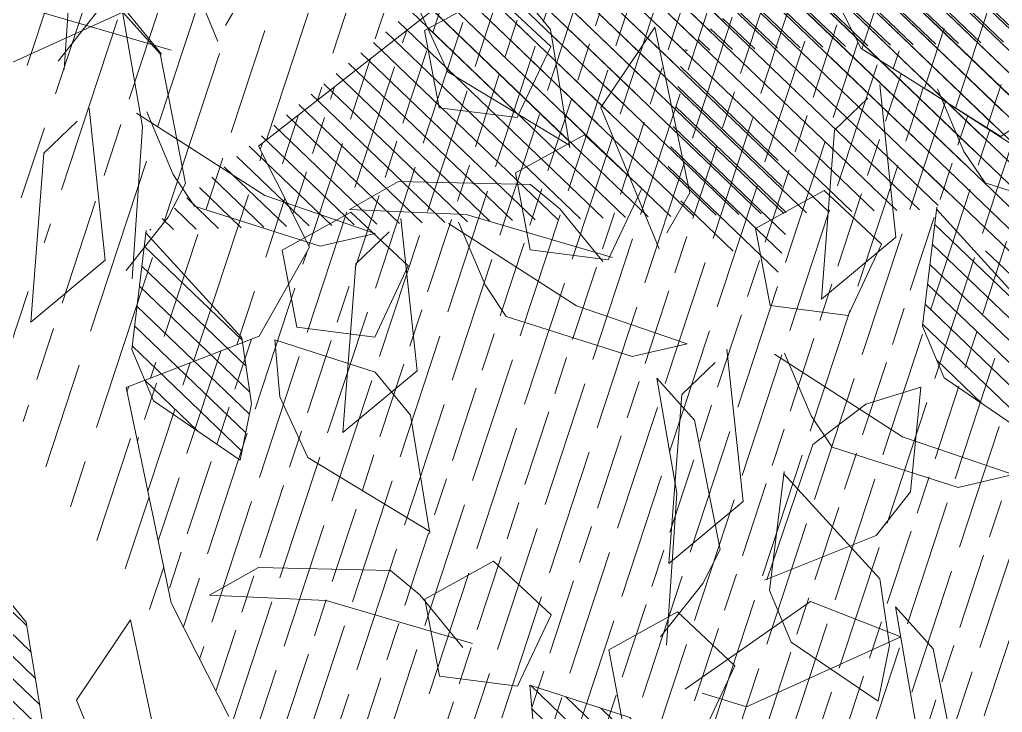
# Model space of a CAD drawing. Header units: millimetres. Extents: x 29001 to 40804, y -8833 to -5892.
# Drawn here: x 29458.98 to 29465.32, y -8323.77 to -8319.3 of the extents above; entities that cross this region are included whole.
import ezdxf

# ---------------------------------------------------------------- set-up
doc = ezdxf.new("R2010")
doc.units = ezdxf.units.MM
doc.layers.get('0').update_dxf_attribs({"lineweight": 0})
for name, color, linetype, lineweight in [('250', 250, 'Continuous', 0), ('251', 251, 'Continuous', 0), ('252', 252, 'Continuous', 0), ('ARBOL', 3, 'Continuous', 0)]:
    doc.layers.add(name, color=color, linetype=linetype, lineweight=lineweight)
pattern_1 = [(44.99999999999999, (-1654799.557440551, 54995.25761950466), (-0.0105615167030975, 0.0105615167030975), [])]
pattern_2 = [(44.99999999999999, (-1654799.279671444, 54994.03391792483), (-0.0105615167030975, 0.0105615167030975), [])]

# ---------------------------------------------------------------- blocks, each defined once
blk = doc.blocks.new('cc')
at = {"color": 66, "linetype": 'Continuous', "true_color": 0x608d07}
for p, q in [((-0.2691987464586418, -1.445103296866364), (-0.5535648144541483, -1.280924470960599)), ((-0.03730673372228921, -1.503155261430948), (-0.3216728017159767, -1.338976435527002)), ((-0.3873443321517698, -1.452722862642986), (-0.5579639729494374, -1.354215567100255)), ((-0.3677060419995541, -1.615722937664032), (-0.6520721099932416, -1.451544111760086)), ((-0.5755606063994492, -1.64737995194082), (-0.8599266743949556, -1.483201126036874)), ((-0.259379601553519, -1.52660333429958), (-0.3446894219541718, -1.477349686527305)), ((0.07204053513487452, -1.642117887951827), (-0.2123255328588129, -1.477939062047881)), ((-0.1358140292650205, -1.673774902226796), (-0.420180097258708, -1.50959607632285)), ((-0.485851627701777, -1.623342503431559), (-0.6564712684994447, -1.524835207888827)), ((-0.04610505055825342, -1.649737453728449), (-0.2167246913559211, -1.551230158183898)), ((-0.4662133375422854, -1.786342578461699), (-0.7505794055359729, -1.622163752557753)), ((-0.3578868971035263, -1.697222975088152), (-0.4431967175041791, -1.647969327315877)), ((-0.0264667604042188, -1.812737528751313), (-0.3108328283997253, -1.648558702847367)), ((-0.6740679019403615, -1.817999592738488), (-0.958433969934049, -1.653820766834542)), ((0.08185968003635935, -1.723617925383223), (-0.003450140360655496, -1.674364277612767)), ((-0.5843589232445083, -1.793962144229226), (-0.754978564042176, -1.695454848686495)), ((-0.2343213248059328, -1.844394543026283), (-0.5186873927996203, -1.680215717122337)), ((-0.1446123461082607, -1.820357094515202), (-0.3152319869059284, -1.721849798972471)), ((0.2054252523284958, -1.870789493315897), (-0.07894081566519162, -1.706610667410132)), ((-0.5647206330850167, -1.956962219259367), (-0.8490867010787042, -1.792783393353602)), ((-0.7725751974830928, -1.988619233536156), (-1.05694126547678, -1.82444040763221)), ((-0.4563941926498956, -1.86784261588582), (-0.5417040130469104, -1.818588968113545)), ((-0.1249740559469501, -1.983357169547162), (-0.4093401239424566, -1.819178343643216)), ((-0.3328286203468451, -2.015014183827589), (-0.6171946883405326, -1.850835357921824)), ((-0.01664761551364791, -1.894237566171796), (-0.1019574359106628, -1.844983918399521)), ((0.3147725211892975, -2.009752119838595), (0.03040645319561008, -1.84557329393283)), ((-0.6828662187872396, -1.964581785025075), (-0.8534858595849073, -1.866074489482344)), ((0.1069179567875835, -2.041409134113565), (-0.1774481112061039, -1.8772303082078)), ((-0.24311964165463, -1.99097673531287), (-0.4137392824486597, -1.892469439770139)), ((0.1966269354816177, -2.017371685600665), (0.02600729468576901, -1.918864390056115)), ((-1.102974505763996, -2.101186909767421), (-1.387340573759502, -1.937008083861656)), ((-0.9946480653215986, -2.012067306395693), (-1.079957885722251, -1.962813658625237)), ((-0.663227928629567, -2.127581860055216), (-0.9475939966250735, -1.963403034149451)), ((-0.871082493031281, -2.159238874330185), (-1.155448561024969, -1.995060048424421)), ((-0.5549014881908079, -2.038462256681669), (-0.6402113085896417, -1.989208608911213)), ((-0.2234813514896814, -2.15397681034483), (-0.5078474194851879, -1.989797984440884)), ((-0.4313359158877574, -2.185633824623437), (-0.7157019838832639, -2.021454998717672)), ((-0.1151549110563792, -2.064857206969464), (-0.2004647314533941, -2.015603559197189)), ((0.2162652256465663, -2.180371760634443), (-0.0681008423489402, -2.016192934730498)), ((-0.781373514326333, -2.135201425824562), (-0.9519931551240006, -2.03669413028183)), ((0.008410661246671225, -2.212028774913051), (-0.2759554067470162, -2.047849949007286)), ((0.3245916660798684, -2.091252157257259), (0.2392818456810346, -2.041998509484984)), ((-0.3416269371955423, -2.161596376110538), (-0.512246577991391, -2.063089080565987)), ((0.4481572383810999, -2.238423725200846), (0.1637911703874124, -2.0742448992969)), ((0.0981196399388864, -2.187991326398333), (-0.07250000085878128, -2.089484030853782)), ((-1.201481801308546, -2.27180655056145), (-1.485847869304052, -2.107627724657505)), ((0.537866217075134, -2.214386276684309), (0.3672465762774664, -2.115878981141577)), ((-1.093155360867968, -2.182686947191542), (-1.178465181266802, -2.133433299421085)), ((-0.7617352241704793, -2.298201500852883), (-1.046101292164167, -2.134022674947119)), ((-1.319627387007131, -2.279426116334434), (-1.49024702780298, -2.180918820791703)), ((-0.9695897885721934, -2.329858515127853), (-1.2539558565677, -2.165679689222088)), ((-0.6534087837317202, -2.209081897481155), (-0.738718604128735, -2.15982824970888)), ((-0.3219886470360507, -2.324596451140678), (-0.6063547150297381, -2.160417625234913)), ((-0.8798808098727022, -2.30582106662041), (-1.05050045067037, -2.207313771077679)), ((-0.5298432114377647, -2.356253465415648), (-0.8142092794314522, -2.192074639511702)), ((-0.2136622065991105, -2.235476847767131), (-0.2989720269961254, -2.186223199994856)), ((0.117757930102016, -2.350991401432111), (-0.1666081378916715, -2.186812575528165)), ((-0.09009663429606007, -2.382648415710719), (-0.3744627022897475, -2.218469589804954)), ((0.2260843705371371, -2.261871798053107), (0.1407745501383033, -2.212618150282651)), ((0.5575045072400826, -2.377386351721725), (0.2731384392463951, -2.21320752581596)), ((-0.4401342327364546, -2.332216016908205), (-0.6107538735304843, -2.233708721365474)), ((0.3496499428420066, -2.409043365998514), (0.06528387484650011, -2.244864540094568)), ((-1.299989096849458, -2.442426191359118), (-1.584355164844965, -2.278247365455172)), ((-0.0003876556038449053, -2.358610967194181), (-0.1710072963996936, -2.26010367165145)), ((0.7605071803645842, -2.41875904828521), (0.5050304519827478, -2.271259490382363)), ((-1.19166265640888, -2.353306587991028), (-1.276972476807714, -2.304052940220572)), ((-0.8602425197150296, -2.468821141648732), (-1.144608587708717, -2.304642315742967)), ((0.4393589215324027, -2.385005917481976), (0.2687392807347351, -2.286498621939245)), ((-1.507843661252991, -2.474083205634088), (-1.792209729246679, -2.309904379730142)), ((-0.7519160792762705, -2.379701538277004), (-0.8372258996751043, -2.330447890504729)), ((-0.420495942575144, -2.495216091938346), (-0.7048620105688315, -2.3310372660344)), ((-1.418134682548043, -2.450045757132102), (-1.588754323345711, -2.351538461589371)), ((-1.068097084116744, -2.500478155925521), (-1.352463152110431, -2.336299330017937)), ((-0.3121695021382038, -2.406096488564799), (-0.3974793225352187, -2.356842840792524)), ((0.01925063455746567, -2.52161104222796), (-0.2651154334362218, -2.357432216324014)), ((-0.9783881054136145, -2.476440707419897), (-1.149007746211282, -2.377933411875347)), ((-0.628350506980496, -2.526873106213316), (-0.9127165749741835, -2.36269428030937)), ((0.1275770749944058, -2.432491438850775), (0.04226725459557201, -2.3832377910785)), ((0.4589972116973513, -2.548005992519393), (0.1746311437036638, -2.383827166613628)), ((-0.5386415282810049, -2.502835657704054), (-0.7092611690786725, -2.404328362161323)), ((-0.1886039298424294, -2.55326805650293), (-0.4729699978379358, -2.389089230598984)), ((0.5673236521288345, -2.45888638913857), (0.4820138317300007, -2.409632741366295)), ((0.6980581279203761, -2.458535022456999), (0.6143777208399115, -2.410222116903242)), ((-0.09889495114293823, -2.529230607991849), (-0.2695145919406059, -2.430723312449118)), ((0.2511426472992753, -2.579663006796181), (-0.03322342069623119, -2.415484180892236)), ((-1.398496392395828, -2.613045832154967), (-1.682862460389515, -2.448867006251021)), ((0.3408516259896714, -2.555625558277825), (0.1702319851920038, -2.457118262735094)), ((0.6607405518661835, -2.588651612861213), (0.4065231564418355, -2.44187913118185)), ((-1.606350956795723, -2.644702846431755), (-1.890717024791229, -2.48052402052781)), ((-1.290169951951611, -2.523926228788696), (-1.375479772350445, -2.474672581016421)), ((-0.9587498152559419, -2.639440782448219), (-1.243115883249629, -2.475261956542454)), ((0.6793993398969178, -2.523593317640916), (0.6099785623264324, -2.483513213022889)), ((-1.166604379657656, -2.671097796721369), (-1.450970447654981, -2.506918970815605)), ((-0.8504233748171828, -2.550321179074672), (-0.9357331952160166, -2.501067531304216)), ((-0.5190032381215133, -2.665835732734195), (-0.8033693061170197, -2.50165690682843)), ((-1.516641978094412, -2.620665397927951), (-1.68726161889208, -2.52215810238522)), ((-0.7268578025232273, -2.697492747010983), (-1.011223870516915, -2.533313921107037)), ((-0.4106767976845731, -2.576716129360648), (-0.4959866180834069, -2.527462481590192)), ((-0.07925666098162765, -2.692230683025628), (-0.3636227289771341, -2.528051857121682)), ((-1.076895400956346, -2.647060348215746), (-1.247515041752195, -2.548553052673014)), ((-0.2871112253851607, -2.723887697298778), (-0.5714772933788481, -2.559708871394832)), ((0.02906977945531253, -2.603111079648443), (-0.0562400409453403, -2.553857431877987)), ((0.360489916152801, -2.718625633313422), (0.07612384815729456, -2.554446807409477)), ((-0.6371488238219172, -2.673455298503541), (-0.8077684646195848, -2.574948002960809)), ((0.152635351751087, -2.750282647590211), (-0.1317307162426005, -2.586103821684446)), ((0.4688163565861032, -2.629506029934419), (0.3835065361890884, -2.580252382163962)), ((0.6420817638572771, -2.653709907994198), (0.5158704252971802, -2.580841757699091)), ((-0.1974022466893075, -2.699850248789517), (-0.3680218874851562, -2.601342953244966)), ((0.5923819288927916, -2.776677597883463), (0.3080158608991042, -2.612498771979517)), ((-1.497003687934921, -2.783665472954453), (-1.781369755930427, -2.619486647050508)), ((0.2423443304505781, -2.726245199077312), (0.07172468965291046, -2.62773790353458)), ((-1.388677247497981, -2.694545869584545), (-1.473987067896815, -2.645292221812269)), ((-1.057257110800492, -2.810060423242248), (-1.34162317879418, -2.645881597338303)), ((0.6234229758356378, -2.718768203176296), (0.5114712667837011, -2.654132853818737)), ((-1.265111675202206, -2.841717437519037), (-1.549477743197713, -2.677538611613272)), ((-0.9489306703599141, -2.720940819872339), (-1.034240490756929, -2.671687172100064)), ((-0.6175105336624256, -2.836455373533681), (-0.901876601657932, -2.672276547627916)), ((-1.615149273638963, -2.7912850387238), (-1.758619572685348, -2.708452422946721)), ((-0.8253650980659586, -2.868112387806832), (-1.109731166059646, -2.703933561902886)), ((-0.5091840932254854, -2.747335770160134), (-0.5944939136243192, -2.698082122387859)), ((-0.1777639565279969, -2.862850323821476), (-0.4621300245216844, -2.69867149791753)), ((-1.175402696502715, -2.817679989011594), (-1.346022337298564, -2.719172693468863)), ((-0.385618520927892, -2.894507338096446), (-0.6699845889233984, -2.7303285121925)), ((-0.06943751609287574, -2.773730720444291), (-0.1547473364898906, -2.724477072673835)), ((0.2619826206118887, -2.889245274112909), (-0.02238344738179876, -2.725066448207144)), ((-0.7356561193646485, -2.844074939301208), (-0.9062757601623161, -2.745567643756658)), ((0.0541280562083557, -2.920902288387879), (-0.2302380117853318, -2.756723462482114)), ((0.3703090610451909, -2.800125670733905), (0.2849992406481761, -2.75087202296163)), ((0.5942899192850746, -2.85361012805879), (0.4173631297526299, -2.751461398494939)), ((-0.2959095422302198, -2.870469889587184), (-0.4665291830260685, -2.771962594044453)), ((0.4938746333446034, -2.947297238677493), (0.2095085653490969, -2.783118412771728)), ((-1.704858252338454, -2.815322487227604), (-1.734582124245208, -2.798161401782636)), ((-1.487184543042531, -2.865165510378574), (-1.572494363441365, -2.815911862606299)), ((0.1438370349023899, -2.89686483987316), (-0.02678260589345882, -2.798357544330429)), ((-1.155764406341405, -2.980680064041735), (-1.440130474335092, -2.81650123813597)), ((0.5835836120404565, -2.923259790160955), (0.4129639712446078, -2.824752494618224)), ((-1.363618970746757, -3.012337078316705), (-1.647985038740444, -2.84815825241094)), ((-1.047437965904464, -2.891560460668188), (-1.132747786303298, -2.842306812895913)), ((-0.7160178292069759, -3.00707501432953), (-1.000383897202482, -2.842896188423765)), ((-1.59551098348129, -2.954285113750302), (-1.710544675881465, -2.887870380474851)), ((-1.273909992047265, -2.988299629807443), (-1.444529632844933, -2.889792334262893)), ((-0.9238723936086899, -3.0387320286045), (-1.208238461602377, -2.874553202698735)), ((-0.6076913887663977, -2.917955410955983), (-0.6930012091670505, -2.868701763185527)), ((-0.2762712520689092, -3.033469964619144), (-0.5606373200625967, -2.869291138715198)), ((-0.8341634149091988, -3.014694580095238), (-1.004783055706866, -2.916187284552507)), ((-0.4841258164706232, -3.065126978894114), (-0.7684918844643107, -2.900948152990168)), ((-0.167944811633788, -2.944350361243778), (-0.2532546320308029, -2.895096713473322)), ((0.1634753250673384, -3.059864914906939), (-0.120890742928168, -2.895686089002993)), ((-0.3944168377711321, -3.041089530384852), (-0.5650364785687998, -2.942582234842121)), ((-0.0443792393343756, -3.091521929185546), (-0.3287453073280631, -2.927343103279782)), ((0.2718017655006406, -2.970745311529754), (0.1864919451018068, -2.921491663757479)), ((0.5744259087405226, -3.069634490620956), (0.3188558342117176, -2.922081039294426)), ((0.3953673378018721, -3.117916879473341), (0.1110012698081846, -2.953738053567577)), ((-1.5856918385889, -3.035785151170785), (-1.671001658985915, -2.986531503400329)), ((-1.254271701887774, -3.151299704835765), (-1.53863776988328, -2.987120878931819)), ((0.04532973936147755, -3.067484480672647), (-0.1252899014343711, -2.968977185128097)), ((-1.145945261450834, -3.062180101464037), (-1.231255081849667, -3.012926453691762)), ((-0.8145251247478882, -3.177694655127198), (-1.098891192741576, -3.013515829221433)), ((0.4850763164959062, -3.093879430956804), (0.3144566756982385, -2.995372135414073)), ((-0.706198684312767, -3.088575051751832), (-0.7915085047116008, -3.039321403981376)), ((-0.3747785476134595, -3.204089605414993), (-0.659144615607147, -3.039910779509228)), ((-1.372417287593635, -3.158919270599654), (-1.543036928391302, -3.060411975055104)), ((-1.022379689151421, -3.209351669402167), (-1.306745757145109, -3.045172843496402)), ((-0.2664521071765193, -3.114970002041446), (-0.3517619275735342, -3.065716354269171)), ((0.06496802952642611, -3.230484555706425), (-0.2193980384672614, -3.06630572980248)), ((-0.932670710455568, -3.185314220891087), (-1.103290351251417, -3.086806925348355)), ((-0.5826331120133545, -3.235746619691781), (-0.866999180008861, -3.071567793787835)), ((0.1732944699597283, -3.141364952329241), (0.08798464956089447, -3.092111304556965)), ((0.5047146066590358, -3.256879505996039), (0.2203485386653483, -3.092700680090275)), ((-1.462126266287669, -3.182956719114372), (-1.610821951971957, -3.097107224955835)), ((-0.4929241333175014, -3.211709171180701), (-0.6635437741133501, -3.113201875637969)), ((-0.1428865348752879, -3.262141569979576), (-0.4272526028707944, -3.09796274407563)), ((-0.05317755618125375, -3.238104121468496), (-0.2237971969771024, -3.139596825925764)), ((0.2968600422591408, -3.288536520271009), (0.0124939742636343, -3.124357694365244)), ((0.3865690209549939, -3.264499071756291), (0.2159493801573262, -3.165991776213559)), ((-1.244452556995384, -3.232799742254429), (-1.329762377396037, -3.183546094483972)), ((-0.9130324202942575, -3.348314295924865), (-1.197398488287945, -3.1841354700191)), ((-1.352778997428686, -3.32191934563707), (-1.545333512902289, -3.210747944292962)), ((-1.163933126621487, -3.355118608571502), (-1.405253052686021, -3.215792484297708)), ((-0.8047059798591363, -3.25919469254768), (-0.8900158002561511, -3.209941044777224)), ((-0.4732858431543718, -3.374709246214479), (-0.7576519111480593, -3.210530420310533)), ((-0.6811404075560858, -3.406366260489449), (-0.9655064755515923, -3.242187434585503)), ((-0.3649594027210696, -3.285589642837294), (-0.4502692231180845, -3.236335995065019)), ((-0.03353926601812418, -3.401104196502274), (-0.3179053340136306, -3.236925370598328)), ((-1.084549968792999, -3.325119544599147), (-1.201797646797786, -3.257426566140566)), ((-0.2413938304216572, -3.432761210777244), (-0.5257598984153447, -3.268582384873298)), ((0.074787174416997, -3.311984593125089), (-0.01052264598183683, -3.262730945352814)), ((0.4062073111199425, -3.427499146793707), (0.121841243124436, -3.263320320887942)), ((-0.5914314288638707, -3.382328811976549), (-0.7620510696597194, -3.283821516433818)), ((0.1983527467164095, -3.459156161068677), (-0.08601332127727801, -3.294977335162912)), ((-0.151684851725804, -3.408723762264344), (-0.3223044925234717, -3.310216466721613)), ((-1.470924583138185, -3.329538911393684), (-1.479845073772594, -3.324388663724676)), ((0.2880617254122626, -3.435118712553958), (0.1174420846145949, -3.336611417009408)), ((-1.342959852541753, -3.403419383050277), (-1.428269672940587, -3.354165735279821)), ((-1.243316284342654, -3.38511767250202), (-1.295905783828857, -3.354755110816768)), ((-0.8286658127672126, -3.397023379489838), (-0.8561592066944286, -3.381150061104563)), ((-0.5717931386989221, -3.545328887010328), (-0.8129966897322447, -3.406069951892277)), ((-0.4634666982656199, -3.456209283633143), (-0.5487765186626348, -3.406955635860868)), ((-0.1320465615590365, -3.571723837299942), (-0.416412629552724, -3.407545011395996)), ((-1.402082599954156, -3.445115800430358), (-1.41435663460652, -3.438029383220055)), ((-0.3399011259643885, -3.603380851574912), (-0.624267193958076, -3.439202025670966)), ((-0.02372012112755328, -3.482604233920938), (-0.1090299415282061, -3.433350586150482)), ((0.3077000155735732, -3.598118787587737), (0.02333394757988572, -3.433939961683791)), ((0.09984545117367816, -3.629775801866344), (-0.1845206168218283, -3.46559697596058)), ((-0.689938724404783, -3.552948452772398), (-0.7889592413266655, -3.495778930671804)), ((-0.2501921472703543, -3.579343403060193), (-0.420811788068022, -3.480836107517462)), ((-0.5619739938083512, -3.626828924428992), (-0.6472838142053661, -3.577575276656717)), ((-0.3716372417820821, -3.660888947975764), (-0.5149199251009122, -3.578164652191845)), ((-0.6078182903438574, -3.676191658996686), (-0.7227744895008072, -3.609821666468633)), ((-0.1354561933130753, -3.645586236962117), (-0.2075372370727564, -3.603970226944512)), ((-0.4897277660293184, -3.668540303482587), (-0.5193190836107533, -3.65145574831331)), ((-0.2535467176276143, -3.653237592474397), (-0.2830279123645596, -3.636216616756428)), ((-0.7259088144983252, -3.683843014498052), (-0.740884344537335, -3.675196888198116))]:
    blk.add_line(p, q, dxfattribs=at)
at = {"layer": '250', "color": 66, "true_color": 0x608d07}
blk.add_lwpolyline([(-1.7776413613974, -2.637462141072319), (-1.730296891917533, -2.814154106523347), (-1.692420377565213, -2.955511182781265), (-1.408808222162406, -3.44765742735035), (-1.064343103247666, -3.317483327185982), (-0.8141038486537582, -3.401937978536807), (-0.7383516022218828, -3.684649211209035), (0.007391842489596456, -3.636330785584505), (0.2127657653272763, -3.694928987290041), (0.3638116849324433, -3.692331304861), (0.7531413533324667, -3.588010734714771), (0.7531413533324667, -3.588010734714771), (0.7506553672028531, -3.437173924525268), (0.5428007420960057, -3.227734367330413), (0.5238632672972017, -3.157058749040516), (0.6275578688037058, -2.977767806560223), (0.5896821369369718, -2.836413650144095), (0.7073543734659324, -2.426121454871463), (0.999971409144564, -2.385589906001769)], dxfattribs=at)
for points in [[(0.2923235555590509, -2.423928821001027), (0.1055094450348406, -2.34441762978895), (-0.02783892662046128, -2.497518097559805), (0.07656135807883402, -2.671650581731228), (0.274432653994154, -2.626169907620351)], [(-0.07375022327505576, -2.943733228505153), (-0.2605643340139068, -2.864222037294894), (-0.3939127056673897, -3.017322505067568), (-0.2895124209680944, -3.191454989235353), (-0.09164112505459343, -3.145974315124477)]]:
    blk.add_lwpolyline(points, close=True, dxfattribs=at)
at = {"layer": '251', "color": 66, "linetype": 'Continuous', "true_color": 0x608d07}
for p, q in [((0.7974113092404878, -2.52617487831958), (0.6955290805180994, -2.467353146141249)), ((0.9513549245457398, -2.721812221254368), (0.6692604657255288, -2.558944909518686)), ((0.7850246737743873, -2.732539362194075), (0.6429918507728871, -2.650536673600072)), ((0.658728657544998, -2.766380277298595), (0.6167232362167852, -2.742128435987979)), ((0.8126722729193716, -2.962017620020561), (0.5904546214915172, -2.833720199148956)), ((-1.645092864569961, -3.037637627170625), (-1.745507626004837, -2.979663137624811)), ((-1.552895526529028, -3.197625740313015), (-1.72231571060729, -3.099810951427571)), ((-1.488303629868824, -3.341675845225836), (-1.728509028771441, -3.202993193508519)), ((-1.614599646154602, -3.375516760308528), (-1.721274165673094, -3.313928197749192)), ((-0.9955061966156791, -3.412676664785977), (-1.122390935835938, -3.339419726438791)), ((-0.8415625813086081, -3.608314007709851), (-1.23414983427574, -3.381653651527813)), ((-1.134188848349368, -3.652882063743164), (-1.534531179855549, -3.421744310879149)), ((-1.308149580725512, -3.445687834002456), (-1.345908733619581, -3.423887576915149)), ((-1.460656030856626, -3.571154103237859), (-1.699665483625722, -3.433161931341601)), ((-0.7775008878070366, -3.538542088508621), (-0.9154377303148067, -3.458904215356597)), ((-1.007892832096331, -3.619041148649558), (-1.248098230998949, -3.48035849693224)), ((-1.626986281627978, -3.58188124418848), (-1.665824567640811, -3.559457949302669)), ((-1.446832232450106, -3.685893232974195), (-1.566934931901415, -3.616551907116445)), ((-0.9802452330513916, -3.848519406670675), (-1.380587564555753, -3.617381653808479)), ((-0.827738782920278, -3.723053137437091), (-0.9478414823715866, -3.653711811577523)), ((-0.7436599720222148, -3.664838105536546), (-0.7614941150095547, -3.65454155828229)), ((-0.5150953987977118, -3.69004196822425), (-0.5460200547549903, -3.67218760977994)), ((-1.432296637965919, -3.801043316419964), (-1.63198365246717, -3.68575396484448)), ((-0.6537780505423143, -3.930247367177799), (-1.054120382048495, -3.699109614315603)), ((-0.3611517834906408, -3.885679311151762), (-0.7122727874157135, -3.682959505018516)), ((-0.2086453333740792, -3.760213041912721), (-0.3287480328253878, -3.690871716053152)), ((-1.146575483820925, -3.859246547621296), (-1.386780882723542, -3.720563895905798)), ((-0.03468460099065851, -3.967407271658885), (-0.4350269324968394, -3.736269518796689)), ((-0.5274820342910971, -3.896406452082374), (-0.7676874331937142, -3.757723800366875)), ((-1.272871500083056, -3.893087462693074), (-1.317846087618818, -3.867121372473775)), ((-0.9664214346430526, -3.963258536410649), (-1.086524134094361, -3.8939172105529)), ((-0.4998344352443382, -4.125884710105311), (-0.9001767667505192, -3.894746957243115)), ((-0.7924607022778218, -4.170452766129529), (-1.192803033782184, -3.939315013265514)), ((-1.118927884794175, -4.088724805596939), (-1.284005171852186, -3.993417389478054)), ((-0.6661646860138717, -4.136611851055932), (-0.9063700849183078, -3.997929199338614)), ((-0.6385170869889407, -4.366090109031575), (-1.038859418495122, -4.134952356169379)), ((-0.8048473378221388, -4.376817249916712), (-1.045052736726575, -4.238134598199395))]:
    blk.add_line(p, q, dxfattribs=at)
at = {"layer": 'ARBOL', "color": 66, "true_color": 0x608d07}
for points in [[(-0.7153673125067144, -1.864381656869227), (-0.9021814230291056, -1.784870465658969), (-1.035529794684408, -1.937970933644465), (-0.9311295099851122, -2.112103417597609), (-0.7332582140679733, -2.06662274349037)], [(-0.982002157570605, -2.278817663636801), (-1.168816268092996, -2.199306472424723), (-1.302164639748298, -2.352406940197397), (-1.197764355047184, -2.526539424367002), (-0.999893059131864, -2.481058750257944)], [(-0.6561184199726995, -3.196495666170449), (-0.8429325304969097, -3.116984474958372), (-0.9762809021503926, -3.270084942731046), (-0.8718806174529163, -3.44421742690065), (-0.6740093215375964, -3.398736752789773)], [(-0.004350944996986073, -3.37411203920783), (-0.1911650557376561, -3.294600847993934), (-0.3245134271764982, -3.447701315981249), (-0.2201131424753839, -3.621833799934393), (-0.02224184656188299, -3.576353125825335)]]:
    blk.add_lwpolyline(points, close=True, dxfattribs=at)
blk = doc.blocks.new('U1')
at = {"lineweight": 0, "true_color": 0x6c822b}
h = blk.add_hatch(dxfattribs=at)
h.set_pattern_fill('ANSI31', color=67, scale=0.1194899212860037, style=0)
h.set_pattern_definition([(44.99999999999999, (0, 4.365574568510056e-11), (-0.2682625242586764, 0.2682625242586763), [])])
edge = h.paths.add_edge_path()
edge.add_line((-2359701.447808456, 78421.5133471127), (-2359701.431868462, 78421.62357934567))
edge.add_line((-2359701.431868462, 78421.62357934567), (-2359701.399909436, 78421.66439743007))
edge.add_line((-2359701.399909435, 78421.6643974301), (-2359701.30758361, 78421.69634192748))
edge.add_line((-2359701.30758361, 78421.69634192745), (-2359701.311134542, 78421.64310102917))
edge.add_line((-2359701.311134541, 78421.64310102919), (-2359701.335991383, 78421.58631069612))
edge.add_line((-2359701.335991383, 78421.5863106961), (-2359701.447847814, 78421.51532262382))
edge.add_line((-2359701.728682051, 78421.73280511558), (-2359701.712742058, 78421.84303734855))
edge.add_line((-2359701.712742058, 78421.84303734856), (-2359701.680783031, 78421.88385543294))
edge.add_line((-2359701.680783031, 78421.88385543293), (-2359701.588457206, 78421.91579993033))
edge.add_line((-2359701.588457206, 78421.91579993034), (-2359701.592008138, 78421.86255903206))
edge.add_line((-2359701.592008138, 78421.86255903207), (-2359701.616864979, 78421.80576869899))
edge.add_line((-2359701.616864979, 78421.80576869898), (-2359701.72872141, 78421.73478062674))
edge.add_line((-2359702.115140365, 78422.11484374959), (-2359702.219353339, 78422.1541487723))
edge.add_line((-2359702.219353339, 78422.15414877232), (-2359702.252331131, 78422.19414828032))
edge.add_line((-2359702.252331131, 78422.19414828031), (-2359702.263643262, 78422.29118716196))
edge.add_line((-2359702.263643262, 78422.29118716197), (-2359702.212416326, 78422.27625386423))
edge.add_line((-2359702.212416326, 78422.27625386421), (-2359702.16231157, 78422.23975019316))
edge.add_line((-2359702.162311571, 78422.23975019317), (-2359702.117077999, 78422.1152307512))
edge.add_line((-2359702.368378384, 78421.59792537813), (-2359702.3525749, 78421.48767349139))
edge.add_line((-2359702.352574901, 78421.4876734914), (-2359702.371721321, 78421.43949766818))
edge.add_line((-2359702.37172132, 78421.43949766817), (-2359702.451286016, 78421.3828057978))
edge.add_line((-2359702.451286016, 78421.3828057978), (-2359702.462898357, 78421.43488608116))
edge.add_line((-2359702.462898357, 78421.43488608116), (-2359702.455071384, 78421.49638195895))
edge.add_line((-2359702.455071384, 78421.49638195898), (-2359702.36778334, 78421.59604120276))
edge.add_line((-2359701.998010804, 78421.19581095825), (-2359701.982207321, 78421.08555907151))
edge.add_line((-2359701.982207321, 78421.08555907151), (-2359702.001353742, 78421.03738324827))
edge.add_line((-2359702.001353742, 78421.03738324827), (-2359702.080918436, 78420.9806913779))
edge.add_line((-2359702.080918436, 78420.98069137789), (-2359702.092530778, 78421.03277166127))
edge.add_line((-2359702.092530778, 78421.03277166128), (-2359702.084703804, 78421.09426753907))
edge.add_line((-2359702.084703805, 78421.09426753907), (-2359701.997415761, 78421.19392678286))
edge.add_line((-2359701.22760394, 78422.19655739544), (-2359701.211663947, 78422.30678962839))
edge.add_line((-2359701.211663947, 78422.30678962836), (-2359701.179704921, 78422.34760771274))
edge.add_line((-2359701.17970492, 78422.34760771277), (-2359701.087379096, 78422.37955221017))
edge.add_line((-2359701.087379096, 78422.37955221017), (-2359701.090930026, 78422.32631131189))
edge.add_line((-2359701.090930027, 78422.32631131187), (-2359701.115786869, 78422.26952097878))
edge.add_line((-2359701.115786869, 78422.26952097878), (-2359701.2276433, 78422.19853290655))
at = {"lineweight": 0}
h = blk.add_hatch(dxfattribs=at)
h.set_pattern_fill('ANSI31', color=41, scale=0.1194899212860037, style=0)
h.set_pattern_definition([(44.99999999999999, (-1654800.058448323, 54995.41408089871), (-0.0105615167030975, 0.0105615167030975), [])])
edge = h.paths.add_edge_path()
edge.add_line((-2359701.818176034, 78422.05588246092), (-2359701.802236042, 78422.16611469389))
edge.add_line((-2359701.802236042, 78422.16611469389), (-2359701.770277014, 78422.20693277825))
edge.add_line((-2359701.770277014, 78422.20693277825), (-2359701.677951191, 78422.23887727565))
edge.add_line((-2359701.677951191, 78422.23887727565), (-2359701.681502122, 78422.18563637737))
edge.add_line((-2359701.681502122, 78422.18563637738), (-2359701.706358961, 78422.12884604433))
edge.add_line((-2359701.706358961, 78422.12884604433), (-2359701.818215393, 78422.05785797206))
edge.add_line((-2359701.955499116, 78421.69358096462), (-2359702.059712091, 78421.73288598734))
edge.add_line((-2359702.059712091, 78421.73288598734), (-2359702.092689882, 78421.77288549535))
edge.add_line((-2359702.092689882, 78421.77288549533), (-2359702.104002014, 78421.86992437698))
edge.add_line((-2359702.104002014, 78421.86992437697), (-2359702.052775078, 78421.8549910792))
edge.add_line((-2359702.052775078, 78421.85499107922), (-2359702.002670323, 78421.81848740816))
edge.add_line((-2359702.002670323, 78421.81848740816), (-2359701.957436751, 78421.6939679662))
edge.add_line((-2359701.787284472, 78421.45112166143), (-2359701.77148099, 78421.3408697747))
edge.add_line((-2359701.77148099, 78421.34086977472), (-2359701.79062741, 78421.29269395147))
edge.add_line((-2359701.79062741, 78421.29269395146), (-2359701.870192106, 78421.23600208109))
edge.add_line((-2359701.870192106, 78421.23600208109), (-2359701.881804446, 78421.28808236445))
edge.add_line((-2359701.881804445, 78421.28808236447), (-2359701.873977473, 78421.34957824227))
edge.add_line((-2359701.873977473, 78421.34957824225), (-2359701.786689429, 78421.44923748604))
edge.add_line((-2359701.052934989, 78421.44473887306), (-2359701.037131507, 78421.33448698632))
edge.add_line((-2359701.037131506, 78421.33448698634), (-2359701.056277927, 78421.2863111631))
edge.add_line((-2359701.056277927, 78421.2863111631), (-2359701.135842621, 78421.22961929273))
edge.add_line((-2359701.135842621, 78421.22961929273), (-2359701.147454961, 78421.28169957611))
edge.add_line((-2359701.147454962, 78421.28169957611), (-2359701.13962799, 78421.34319545388))
edge.add_line((-2359701.139627989, 78421.34319545387), (-2359701.052339945, 78421.44285469766))
h = blk.add_hatch(dxfattribs=at)
h.set_pattern_fill('ANSI31', color=63, scale=0.1194899212860037, style=0)
h.set_pattern_definition(pattern_1)
edge = h.paths.add_edge_path()
edge.add_line((-2359700.946800684, 78421.35688571866), (-2359700.930860689, 78421.46711795162))
edge.add_line((-2359700.93086069, 78421.4671179516), (-2359700.898901664, 78421.507936036))
edge.add_line((-2359700.898901664, 78421.507936036), (-2359700.806575838, 78421.5398805334))
edge.add_line((-2359700.806575838, 78421.53988053341), (-2359700.81012677, 78421.48663963511))
edge.add_line((-2359700.810126771, 78421.48663963511), (-2359700.834983612, 78421.42984930205))
edge.add_line((-2359700.834983611, 78421.42984930205), (-2359700.946840041, 78421.35886122979))
edge.add_line((-2359701.227674279, 78421.5763437215), (-2359701.211734286, 78421.68657595449))
edge.add_line((-2359701.211734286, 78421.68657595453), (-2359701.179775259, 78421.7273940389))
edge.add_line((-2359701.179775259, 78421.72739403888), (-2359701.087449435, 78421.75933853629))
edge.add_line((-2359701.087449435, 78421.75933853627), (-2359701.091000366, 78421.70609763799))
edge.add_line((-2359701.091000366, 78421.70609763799), (-2359701.115857206, 78421.6493073049))
edge.add_line((-2359701.115857206, 78421.64930730492), (-2359701.227713638, 78421.57831923268))
edge.add_line((-2359701.614132594, 78421.95838235553), (-2359701.718345567, 78421.99768737824))
edge.add_line((-2359701.718345566, 78421.99768737824), (-2359701.751323359, 78422.03768688627))
edge.add_line((-2359701.751323359, 78422.03768688627), (-2359701.76263549, 78422.13472576792))
edge.add_line((-2359701.76263549, 78422.13472576792), (-2359701.711408555, 78422.11979247013))
edge.add_line((-2359701.711408555, 78422.11979247014), (-2359701.661303799, 78422.08328879913))
edge.add_line((-2359701.661303799, 78422.08328879911), (-2359701.616070227, 78421.95876935712))
edge.add_line((-2359701.867370612, 78421.44146398405), (-2359701.851567129, 78421.33121209731))
edge.add_line((-2359701.851567129, 78421.33121209731), (-2359701.87071355, 78421.2830362741))
edge.add_line((-2359701.87071355, 78421.2830362741), (-2359701.950278244, 78421.22634440371))
edge.add_line((-2359701.950278245, 78421.22634440371), (-2359701.961890585, 78421.27842468712))
edge.add_line((-2359701.961890584, 78421.27842468715), (-2359701.954063613, 78421.33992056492))
edge.add_line((-2359701.954063613, 78421.3399205649), (-2359701.866775569, 78421.43957980869))
edge.add_line((-2359701.497003033, 78421.03934956416), (-2359701.48119955, 78420.92909767742))
edge.add_line((-2359701.48119955, 78420.92909767744), (-2359701.500345971, 78420.88092185422))
edge.add_line((-2359701.500345971, 78420.88092185423), (-2359701.579910664, 78420.82422998385))
edge.add_line((-2359701.579910664, 78420.82422998385), (-2359701.591523005, 78420.87631026722))
edge.add_line((-2359701.591523005, 78420.8763102672), (-2359701.583696033, 78420.937806145))
edge.add_line((-2359701.583696033, 78420.93780614501), (-2359701.496407989, 78421.03746538878))
edge.add_line((-2359700.72659617, 78422.04009600135), (-2359700.710656175, 78422.1503282343))
edge.add_line((-2359700.710656175, 78422.15032823433), (-2359700.67869715, 78422.19114631871))
edge.add_line((-2359700.67869715, 78422.19114631871), (-2359700.586371324, 78422.22309081611))
edge.add_line((-2359700.586371324, 78422.2230908161), (-2359700.589922255, 78422.1698499178))
edge.add_line((-2359700.589922255, 78422.16984991782), (-2359700.614779097, 78422.11305958475))
edge.add_line((-2359700.614779097, 78422.11305958475), (-2359700.726635528, 78422.04207151251))
at = {"lineweight": 0, "true_color": 0xf9de58}
h = blk.add_hatch(dxfattribs=at)
h.set_pattern_fill('ANSI31', color=41, scale=0.1194899212860037, style=0)
h.set_pattern_definition(pattern_1)
edge = h.paths.add_edge_path()
edge.add_line((-2359701.317168264, 78421.89942106688), (-2359701.301228269, 78422.00965329983))
edge.add_line((-2359701.301228269, 78422.00965329981), (-2359701.269269244, 78422.05047138421))
edge.add_line((-2359701.269269244, 78422.05047138421), (-2359701.176943419, 78422.08241588161))
edge.add_line((-2359701.176943419, 78422.08241588162), (-2359701.180494349, 78422.02917498333))
edge.add_line((-2359701.180494349, 78422.02917498331), (-2359701.20535119, 78421.97238465025))
edge.add_line((-2359701.20535119, 78421.97238465025), (-2359701.31720762, 78421.90139657799))
edge.add_line((-2359701.454491346, 78421.53711957058), (-2359701.558704318, 78421.57642459327))
edge.add_line((-2359701.558704318, 78421.57642459327), (-2359701.59168211, 78421.61642410129))
edge.add_line((-2359701.59168211, 78421.6164241013), (-2359701.602994243, 78421.71346298295))
edge.add_line((-2359701.602994243, 78421.71346298294), (-2359701.551767306, 78421.69852968516))
edge.add_line((-2359701.551767306, 78421.69852968515), (-2359701.501662551, 78421.6620260141))
edge.add_line((-2359701.501662551, 78421.6620260141), (-2359701.456428979, 78421.53750657215))
edge.add_line((-2359701.286276701, 78421.29466026736), (-2359701.270473218, 78421.18440838064))
edge.add_line((-2359701.270473218, 78421.18440838062), (-2359701.289619639, 78421.13623255739))
edge.add_line((-2359701.289619639, 78421.13623255742), (-2359701.369184333, 78421.07954068705))
edge.add_line((-2359701.369184334, 78421.07954068703), (-2359701.380796674, 78421.13162097041))
edge.add_line((-2359701.380796674, 78421.13162097041), (-2359701.372969701, 78421.1931168482))
edge.add_line((-2359701.372969701, 78421.19311684818), (-2359701.285681657, 78421.29277609197))
edge.add_line((-2359700.551927218, 78421.28827747902), (-2359700.536123734, 78421.17802559228))
edge.add_line((-2359700.536123734, 78421.17802559226), (-2359700.555270154, 78421.12984976901))
edge.add_line((-2359700.555270155, 78421.129849769), (-2359700.634834851, 78421.07315789865))
edge.add_line((-2359700.634834851, 78421.07315789866), (-2359700.646447191, 78421.12523818204))
edge.add_line((-2359700.646447191, 78421.12523818205), (-2359700.638620219, 78421.18673405984))
edge.add_line((-2359700.638620219, 78421.18673405984), (-2359700.551332173, 78421.28639330363))
at = {"lineweight": 0, "true_color": 0x6c822b}
h = blk.add_hatch(dxfattribs=at)
h.set_pattern_fill('ANSI31', color=67, scale=0.1194899212860037, style=0)
h.set_pattern_definition(pattern_2)
edge = h.paths.add_edge_path()
edge.add_line((-2359700.669031578, 78420.13318413885), (-2359700.653091583, 78420.24341637181))
edge.add_line((-2359700.653091584, 78420.24341637181), (-2359700.621132558, 78420.2842344562))
edge.add_line((-2359700.621132558, 78420.2842344562), (-2359700.528806733, 78420.3161789536))
edge.add_line((-2359700.528806733, 78420.31617895362), (-2359700.532357663, 78420.26293805533))
edge.add_line((-2359700.532357664, 78420.2629380553), (-2359700.557214505, 78420.20614772222))
edge.add_line((-2359700.557214505, 78420.20614772223), (-2359700.669070935, 78420.13515964999))
edge.add_line((-2359700.949905173, 78420.35264214172), (-2359700.933965179, 78420.46287437469))
edge.add_line((-2359700.933965179, 78420.4628743747), (-2359700.902006153, 78420.50369245907))
edge.add_line((-2359700.902006153, 78420.50369245904), (-2359700.809680329, 78420.53563695644))
edge.add_line((-2359700.809680329, 78420.53563695645), (-2359700.81323126, 78420.48239605819))
edge.add_line((-2359700.81323126, 78420.48239605819), (-2359700.838088101, 78420.42560572512))
edge.add_line((-2359700.8380881, 78420.42560572512), (-2359700.949944532, 78420.35461765286))
edge.add_line((-2359701.336363488, 78420.73468077571), (-2359701.440576461, 78420.77398579844))
edge.add_line((-2359701.440576461, 78420.77398579846), (-2359701.473554251, 78420.81398530646))
edge.add_line((-2359701.473554251, 78420.81398530646), (-2359701.484866384, 78420.91102418811))
edge.add_line((-2359701.484866385, 78420.9110241881), (-2359701.433639448, 78420.89609089032))
edge.add_line((-2359701.433639448, 78420.89609089035), (-2359701.383534694, 78420.85958721931))
edge.add_line((-2359701.383534694, 78420.8595872193), (-2359701.338301121, 78420.7350677773))
edge.add_line((-2359701.589601506, 78420.21776240427), (-2359701.573798023, 78420.10751051753))
edge.add_line((-2359701.573798023, 78420.10751051753), (-2359701.592944443, 78420.05933469428))
edge.add_line((-2359701.592944443, 78420.05933469429), (-2359701.672509138, 78420.00264282392))
edge.add_line((-2359701.672509138, 78420.00264282392), (-2359701.684121479, 78420.05472310733))
edge.add_line((-2359701.684121479, 78420.05472310731), (-2359701.676294506, 78420.11621898509))
edge.add_line((-2359701.676294506, 78420.11621898512), (-2359701.589006461, 78420.21587822889))
edge.add_line((-2359701.219233925, 78419.81564798437), (-2359701.203430443, 78419.70539609762))
edge.add_line((-2359701.203430443, 78419.70539609763), (-2359701.222576864, 78419.65722027441))
edge.add_line((-2359701.222576864, 78419.65722027441), (-2359701.302141558, 78419.60052840406))
edge.add_line((-2359701.302141559, 78419.60052840404), (-2359701.3137539, 78419.65260868741))
edge.add_line((-2359701.313753899, 78419.65260868742), (-2359701.305926926, 78419.71410456522))
edge.add_line((-2359701.305926926, 78419.71410456522), (-2359701.218638883, 78419.813763809))
edge.add_line((-2359700.448827063, 78420.81639442156), (-2359700.43288707, 78420.92662665452))
edge.add_line((-2359700.432887069, 78420.9266266545), (-2359700.400928043, 78420.9674447389))
edge.add_line((-2359700.400928043, 78420.9674447389), (-2359700.308602218, 78420.9993892363))
edge.add_line((-2359700.308602218, 78420.99938923628), (-2359700.31215315, 78420.946148338))
edge.add_line((-2359700.312153149, 78420.94614833803), (-2359700.337009991, 78420.88935800495))
edge.add_line((-2359700.337009991, 78420.88935800495), (-2359700.44886642, 78420.81836993269))
h = blk.add_hatch(dxfattribs=at)
h.set_pattern_fill('ANSI31', color=67, scale=0.1194899212860037, style=0)
h.set_pattern_definition(pattern_2)
edge = h.paths.add_edge_path()
edge.add_line((-2359701.039399157, 78420.67571948707), (-2359701.023459164, 78420.78595172004))
edge.add_line((-2359701.023459163, 78420.78595172006), (-2359700.991500136, 78420.82676980444))
edge.add_line((-2359700.991500137, 78420.82676980442), (-2359700.899174312, 78420.85871430182))
edge.add_line((-2359700.899174312, 78420.85871430181), (-2359700.902725244, 78420.80547340351))
edge.add_line((-2359700.902725244, 78420.80547340351), (-2359700.927582085, 78420.74868307044))
edge.add_line((-2359700.927582085, 78420.74868307046), (-2359701.039438515, 78420.6776949982))
edge.add_line((-2359701.176722239, 78420.31341799075), (-2359701.280935213, 78420.35272301346))
edge.add_line((-2359701.280935213, 78420.35272301346), (-2359701.313913004, 78420.39272252147))
edge.add_line((-2359701.313913004, 78420.39272252146), (-2359701.325225136, 78420.48976140309))
edge.add_line((-2359701.325225135, 78420.4897614031), (-2359701.2739982, 78420.47482810535))
edge.add_line((-2359701.2739982, 78420.47482810535), (-2359701.223893445, 78420.4383244343))
edge.add_line((-2359701.223893445, 78420.4383244343), (-2359701.178659873, 78420.31380499234))
edge.add_line((-2359701.008507594, 78420.07095868757), (-2359700.992704112, 78419.96070680083))
edge.add_line((-2359700.992704112, 78419.96070680082), (-2359701.011850531, 78419.9125309776))
edge.add_line((-2359701.011850531, 78419.91253097758), (-2359701.091415228, 78419.8558391072))
edge.add_line((-2359701.091415228, 78419.85583910721), (-2359701.103027568, 78419.90791939061))
edge.add_line((-2359701.103027568, 78419.90791939061), (-2359701.095200595, 78419.9694152684))
edge.add_line((-2359701.095200595, 78419.9694152684), (-2359701.007912551, 78420.06907451218))
edge.add_line((-2359700.27415811, 78420.06457589919), (-2359700.258354628, 78419.95432401246))
edge.add_line((-2359700.258354628, 78419.95432401248), (-2359700.277501049, 78419.90614818924))
edge.add_line((-2359700.277501049, 78419.90614818924), (-2359700.357065744, 78419.84945631887))
edge.add_line((-2359700.357065744, 78419.84945631887), (-2359700.368678084, 78419.90153660225))
edge.add_line((-2359700.368678084, 78419.90153660224), (-2359700.360851111, 78419.96303248002))
edge.add_line((-2359700.360851111, 78419.96303248004), (-2359700.273563066, 78420.06269172383))
at = {"color": 67, "lineweight": 0, "true_color": 0x6c822b}
for points in [[(-2359700.473339945, 78421.44695909446), (-2359700.513453622, 78421.49580511087), (-2359700.530247762, 78421.52678110366), (-2359700.50906403, 78421.6475623366), (-2359700.474859739, 78421.6872915622), (-2359700.491251756, 78421.57999862677), (-2359700.478717906, 78421.43905429567)], [(-2359700.629377369, 78421.4768281792), (-2359700.651468826, 78421.51363059653), (-2359700.62201355, 78421.66820083241), (-2359700.570466816, 78421.59459599777), (-2359700.62201355, 78421.46210704597)], [(-2359700.946800684, 78421.35688571865), (-2359700.93086069, 78421.4671179516), (-2359700.898901664, 78421.50793603601), (-2359700.806575838, 78421.53988053341), (-2359700.810126771, 78421.4866396351), (-2359700.834983611, 78421.42984930205), (-2359700.946840041, 78421.3588612298)], [(-2359700.569458994, 78421.45151257761), (-2359700.530397783, 78421.50120424897), (-2359700.503765314, 78421.5242751594), (-2359700.38125609, 78421.52959931159), (-2359700.335093017, 78421.5047534759), (-2359700.443398516, 78421.49765481417), (-2359700.578336484, 78421.45506201244)], [(-2359700.359359614, 78421.44719032814), (-2359700.400055997, 78421.43354280738), (-2359700.544656039, 78421.49559439239), (-2359700.461677438, 78421.53008046713), (-2359700.343398065, 78421.45121109391)], [(-2359700.532460639, 78421.25132301783), (-2359700.572574317, 78421.30016903426), (-2359700.589368457, 78421.33114502704), (-2359700.568184725, 78421.45192625994), (-2359700.533980432, 78421.49165548556), (-2359700.550372452, 78421.38436255012), (-2359700.5378386, 78421.243418219)], [(-2359701.035166513, 78421.27592031742), (-2359701.057257969, 78421.31272273473), (-2359701.027802694, 78421.46729297058), (-2359700.976255961, 78421.39368813596), (-2359701.027802694, 78421.26119918418)], [(-2359701.288966075, 78421.40464970522), (-2359701.312423028, 78421.34595718638), (-2359701.331465633, 78421.31631035746), (-2359701.44749736, 78421.27664305508), (-2359701.498794489, 78421.28745737829), (-2359701.3968902, 78421.32482030372), (-2359701.279447851, 78421.40374873254)], [(-2359701.224339781, 78421.39726501302), (-2359701.192763723, 78421.36818920016), (-2359701.177419032, 78421.21158743903), (-2359701.247635896, 78421.26766175963), (-2359701.235557303, 78421.40931095883)], [(-2359700.489990298, 78421.39088222464), (-2359700.458414239, 78421.36180641179), (-2359700.44306955, 78421.20520465067), (-2359700.513286413, 78421.26127897129), (-2359700.501207819, 78421.40292817044)], [(-2359700.554616591, 78421.39826691688), (-2359700.578073545, 78421.33957439802), (-2359700.597116149, 78421.30992756908), (-2359700.713147876, 78421.27026026671), (-2359700.764445005, 78421.28107458992), (-2359700.662540717, 78421.31843751534), (-2359700.545098369, 78421.39736594418)], [(-2359700.975248137, 78421.25060471581), (-2359700.936186926, 78421.30029638717), (-2359700.909554458, 78421.32336729758), (-2359700.787045233, 78421.3286914498), (-2359700.740882159, 78421.30384561412), (-2359700.849187659, 78421.29674695237), (-2359700.984125627, 78421.2541541506)], [(-2359701.286276701, 78421.29466026736), (-2359701.270473218, 78421.18440838065), (-2359701.289619639, 78421.1362325574), (-2359701.369184334, 78421.07954068703), (-2359701.380796674, 78421.13162097041), (-2359701.372969701, 78421.19311684821), (-2359701.285681657, 78421.292776092)], [(-2359700.777344416, 78421.28237523815), (-2359700.745768357, 78421.25329942528), (-2359700.730423667, 78421.09669766416), (-2359700.80064053, 78421.15277198478), (-2359700.788561936, 78421.29442118396)], [(-2359700.841970709, 78421.28975993035), (-2359700.865427661, 78421.23106741151), (-2359700.884470266, 78421.20142058257), (-2359701.000501995, 78421.16175328022), (-2359701.051799123, 78421.17256760343), (-2359700.949894833, 78421.20993052887), (-2359700.832452486, 78421.28885895766)], [(-2359701.077469883, 78421.15471988654), (-2359701.045893826, 78421.1256440737), (-2359701.030549136, 78420.96904231256), (-2359701.100765999, 78421.02511663317), (-2359701.088687406, 78421.16676583233)], [(-2359701.142096178, 78421.16210457876), (-2359701.165553131, 78421.10341205992), (-2359701.184595736, 78421.07376523102), (-2359701.300627463, 78421.03409792863), (-2359701.351924591, 78421.04491225182), (-2359701.250020303, 78421.08227517726), (-2359701.132577954, 78421.16120360605)], [(-2359701.021590567, 78420.90102686816), (-2359701.061704245, 78420.94987288458), (-2359701.078498384, 78420.98084887736), (-2359701.057314652, 78421.10163011031), (-2359701.02311036, 78421.14135933589), (-2359701.039502379, 78421.03406640049), (-2359701.026968528, 78420.89312206938)], [(-2359701.11925148, 78420.9516949566), (-2359701.223464454, 78420.99099997932), (-2359701.256442245, 78421.03099948731), (-2359701.267754376, 78421.12803836897), (-2359701.216527441, 78421.11310507118), (-2359701.166422686, 78421.07660140016), (-2359701.121189114, 78420.9520819582)], [(-2359701.139406805, 78421.0521151409), (-2359701.123603322, 78420.94186325418), (-2359701.142749741, 78420.89368743094), (-2359701.222314436, 78420.83699556056), (-2359701.233926777, 78420.88907584398), (-2359701.226099805, 78420.95057172175), (-2359701.138811761, 78421.05023096553)], [(-2359700.448827063, 78420.81639442153), (-2359700.432887069, 78420.9266266545), (-2359700.400928043, 78420.96744473891), (-2359700.308602218, 78420.99938923631), (-2359700.312153149, 78420.94614833803), (-2359700.337009991, 78420.88935800495), (-2359700.44886642, 78420.81836993268)], [(-2359700.837963251, 78420.89495965162), (-2359700.798902039, 78420.94465132293), (-2359700.772269571, 78420.96772223338), (-2359700.649760348, 78420.97304638555), (-2359700.603597274, 78420.94820054986), (-2359700.711902773, 78420.94110188817), (-2359700.846840741, 78420.89850908639)], [(-2359701.059215873, 78420.84796626368), (-2359701.099912256, 78420.83431874285), (-2359701.244512297, 78420.89637032786), (-2359701.161533698, 78420.93085640261), (-2359701.043254325, 78420.85198702943)], [(-2359700.537192892, 78420.7354290203), (-2359700.559284349, 78420.77223143763), (-2359700.529829073, 78420.9268016735), (-2359700.478282339, 78420.85319683887), (-2359700.529829073, 78420.72070788707)], [(-2359701.238702574, 78420.6840126873), (-2359701.278816252, 78420.73285870375), (-2359701.295610391, 78420.76383469651), (-2359701.274426661, 78420.88461592945), (-2359701.240222367, 78420.92434515504), (-2359701.256614386, 78420.81705221963), (-2359701.244080535, 78420.67610788852)], [(-2359701.039399157, 78420.67571948707), (-2359701.023459163, 78420.78595172003), (-2359700.991500137, 78420.8267698044), (-2359700.899174312, 78420.8587143018), (-2359700.902725244, 78420.80547340351), (-2359700.927582085, 78420.74868307044), (-2359701.039438515, 78420.6776949982)]]:
    blk.add_lwpolyline(points, dxfattribs=at)
at = {"color": 63, "lineweight": 0}
for points in [[(-2359700.551927218, 78421.28827747902), (-2359700.536123734, 78421.17802559226), (-2359700.555270155, 78421.12984976903), (-2359700.634834851, 78421.07315789866), (-2359700.646447191, 78421.12523818205), (-2359700.638620219, 78421.18673405981), (-2359700.551332173, 78421.28639330363)], [(-2359700.809515798, 78421.00124065441), (-2359700.793575805, 78421.11147288738), (-2359700.761616779, 78421.15229097175), (-2359700.669290953, 78421.18423546918), (-2359700.672841885, 78421.13099457088), (-2359700.697698725, 78421.07420423783), (-2359700.809555157, 78421.00321616557)]]:
    blk.add_lwpolyline(points, dxfattribs=at)
blk = doc.blocks.new('MOBİLYALAR')
at = {"lineweight": 0, "extrusion": (7.374000000000131e-13, 3.02000000000002e-14, -1), "xscale": 6.952506840120427, "yscale": 6.952506840120427, "zscale": 6.952506840120427, "rotation": 358.8247405303607}
blk.add_blockref('U1', (16390885.03772735, -883603.9970458976), dxfattribs=at)
at = {"layer": '252', "lineweight": 0, "extrusion": (0, 0, -1), "xscale": 2.5, "yscale": 2.5, "zscale": 2.5, "rotation": 138.2177405299978}
blk.add_blockref('cc', (-323.2459700923464, -2003.955799812299), dxfattribs=at)

msp = doc.modelspace()

# ---------------------------------------------------------------- block references
at = {"color": 6}
msp.add_blockref('MOBİLYALAR', (29144.79192030808, -6321.79912104841), dxfattribs=at)

doc.saveas('drawing.dxf')
